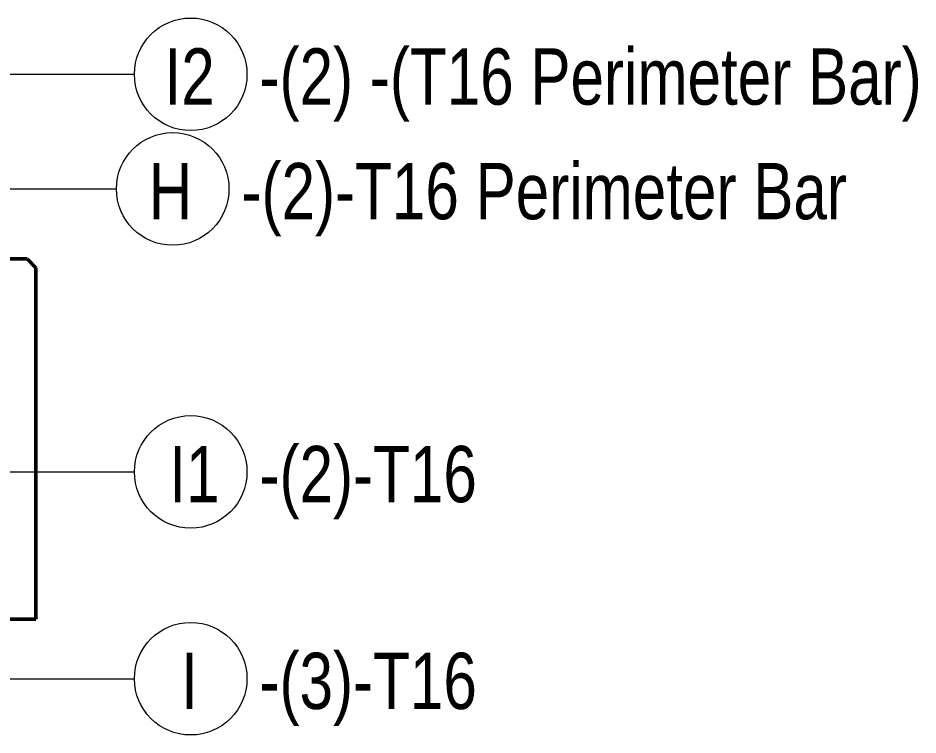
# Model space of a CAD drawing. Header units: millimetres. Extents: x -14563 to 6741, y -2784 to 21137.
# Drawn here: x 51 to 1051, y 19936 to 20732 of the extents above; entities that cross this region are included whole.
import ezdxf

# ---------------------------------------------------------------- set-up
doc = ezdxf.new("R2010")
doc.units = ezdxf.units.MM
doc.layers.add('A-WALL', color=113, linetype='Continuous', lineweight=25)
doc.layers.add('S-RBAR-IDEN', color=171, linetype='Continuous', lineweight=9)
doc.styles.add('Nirmala UI Semilight_2', font='NirmalaS.ttf', dxfattribs={"width": 0.8, "height": 62.5})

# ---------------------------------------------------------------- blocks, each defined once
blk = doc.blocks.new('M_Rebar Tag_rfa Dimension - ARROW-793927-Elevation Top Copy 3')
at = {"layer": 'S-RBAR-IDEN'}
blk.add_circle((-11541.97, 20228.09), 62.5, dxfattribs=at)
blk = doc.blocks.new('M_Rebar Tag_rfa Dimension - DOT 1_5-793931-Elevation Top Copy 3')
at = {"layer": 'S-RBAR-IDEN'}
blk.add_circle((-11561.97, 20542.22), 62.5, dxfattribs=at)
blk = doc.blocks.new('M_Rebar Tag_rfa MARK - ARROW-794226-Elevation Top Copy 3')
at = {"layer": 'S-RBAR-IDEN'}
blk.add_circle((-11541.97, 20669.43), 62.5, dxfattribs=at)

msp = doc.modelspace()

# ---------------------------------------------------------------- linework, layer by layer
at = {"layer": 'A-WALL', "lineweight": 50}
for p, q in [((60.89646, 20464.5695), (-1099.13798, 20464.5695)), ((70.85944, 20454.60652), (60.89646, 20464.5695)), ((70.85944, 20064.5695), (70.85944, 20454.60652)), ((-229.14056, 20064.5695), (70.85944, 20064.5695))]:
    msp.add_line(p, q, dxfattribs=at)
at = {"layer": 'S-RBAR-IDEN'}
for p, q in [((-527.00842, 20669.43289), (180.19498, 20669.43289)), ((-308.41763, 20542.21883), (160.19498, 20542.21883)), ((-56.64056, 20228.09259), (180.19498, 20228.09259)), ((-25.09983, 19998.50001), (180.19498, 19998.50001))]:
    msp.add_line(p, q, dxfattribs=at)

# ---------------------------------------------------------------- block references
for name, p in [('M_Rebar Tag_rfa MARK - ARROW-794226-Elevation Top Copy 3', (11784.66327, 0)), ('M_Rebar Tag_rfa Dimension - DOT 1_5-793931-Elevation Top Copy 3', (11784.66327, 0)), ('M_Rebar Tag_rfa Dimension - ARROW-793927-Elevation Top Copy 3', (11784.66327, 0)), ('M_Rebar Tag_rfa Dimension - ARROW-793927-Elevation Top Copy 3', (11784.66327, -229.59258))]:
    msp.add_blockref(name, p, dxfattribs=at)

# ---------------------------------------------------------------- texts
at = {"layer": 'S-RBAR-IDEN', "char_height": 62.5, "attachment_point": 1, "style": 'Nirmala UI Semilight_2'}
for s, insert, width in [('I2', (213.61425, 20698.23408), 65.738375), ('-(2) -(T16 Perimeter Bar)', (319.07707, 20698.23408), 873.839375), ('-(2)-T16 Perimeter Bar', (299.07707, 20571.02002), 801.6875), ('H', (196.21425, 20571.02002), 59.324875), ('I1', (218.91425, 20256.89378), 52.911375), ('-(2)-T16', (319.07707, 20256.89378), 280.590625), ('I', (232.11425, 20027.3012), 20.843875), ('-(3)-T16', (319.07707, 20027.3012), 280.590625)]:
    msp.add_mtext(s, dxfattribs=dict(at, insert=insert, width=width))

doc.saveas('drawing.dxf')
